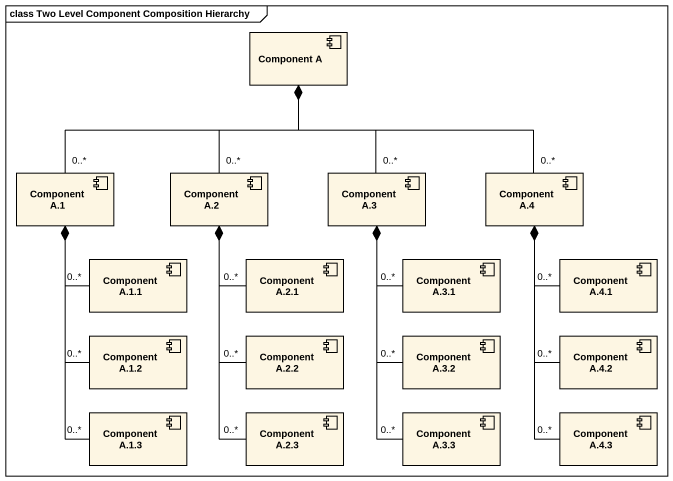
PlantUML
@startuml
mainframe class Two Level Component Composition Hierarchy
component "Component A" as Component_A
component "Component A.1" as Component_A_1
component "Component A.2" as Component_A_2
component "Component A.3" as Component_A_3
component "Component A.4" as Component_A_4
component "Component A.1.1" as Component_A_1_1
component "Component A.2.1" as Component_A_2_1
component "Component A.3.1" as Component_A_3_1
component "Component A.4.1" as Component_A_4_1
component "Component A.1.2" as Component_A_1_2
component "Component A.2.2" as Component_A_2_2
component "Component A.3.2" as Component_A_3_2
component "Component A.4.2" as Component_A_4_2
component "Component A.1.3" as Component_A_1_3
component "Component A.2.3" as Component_A_2_3
component "Component A.3.3" as Component_A_3_3
component "Component A.4.3" as Component_A_4_3
Component_A_1 "0..*" -up-* Component_A
Component_A_2 "0..*" -up-* Component_A
Component_A_3 "0..*" -up-* Component_A
Component_A_4 "0..*" -left-* Component_A
Component_A_1_1 "0..*" -up-* Component_A_1
Component_A_2_1 "0..*" -up-* Component_A_2
Component_A_3_1 "0..*" -up-* Component_A_3
Component_A_4_1 "0..*" -up-* Component_A_4
Component_A_1_2 "0..*" -up-* Component_A_1
Component_A_2_2 "0..*" -up-* Component_A_2
Component_A_3_2 "0..*" -up-* Component_A_3
Component_A_4_2 "0..*" -up-* Component_A_4
Component_A_1_3 "0..*" -up-* Component_A_1
Component_A_2_3 "0..*" -up-* Component_A_2
Component_A_3_3 "0..*" -up-* Component_A_3
Component_A_4_3 "0..*" -up-* Component_A_4
@enduml
